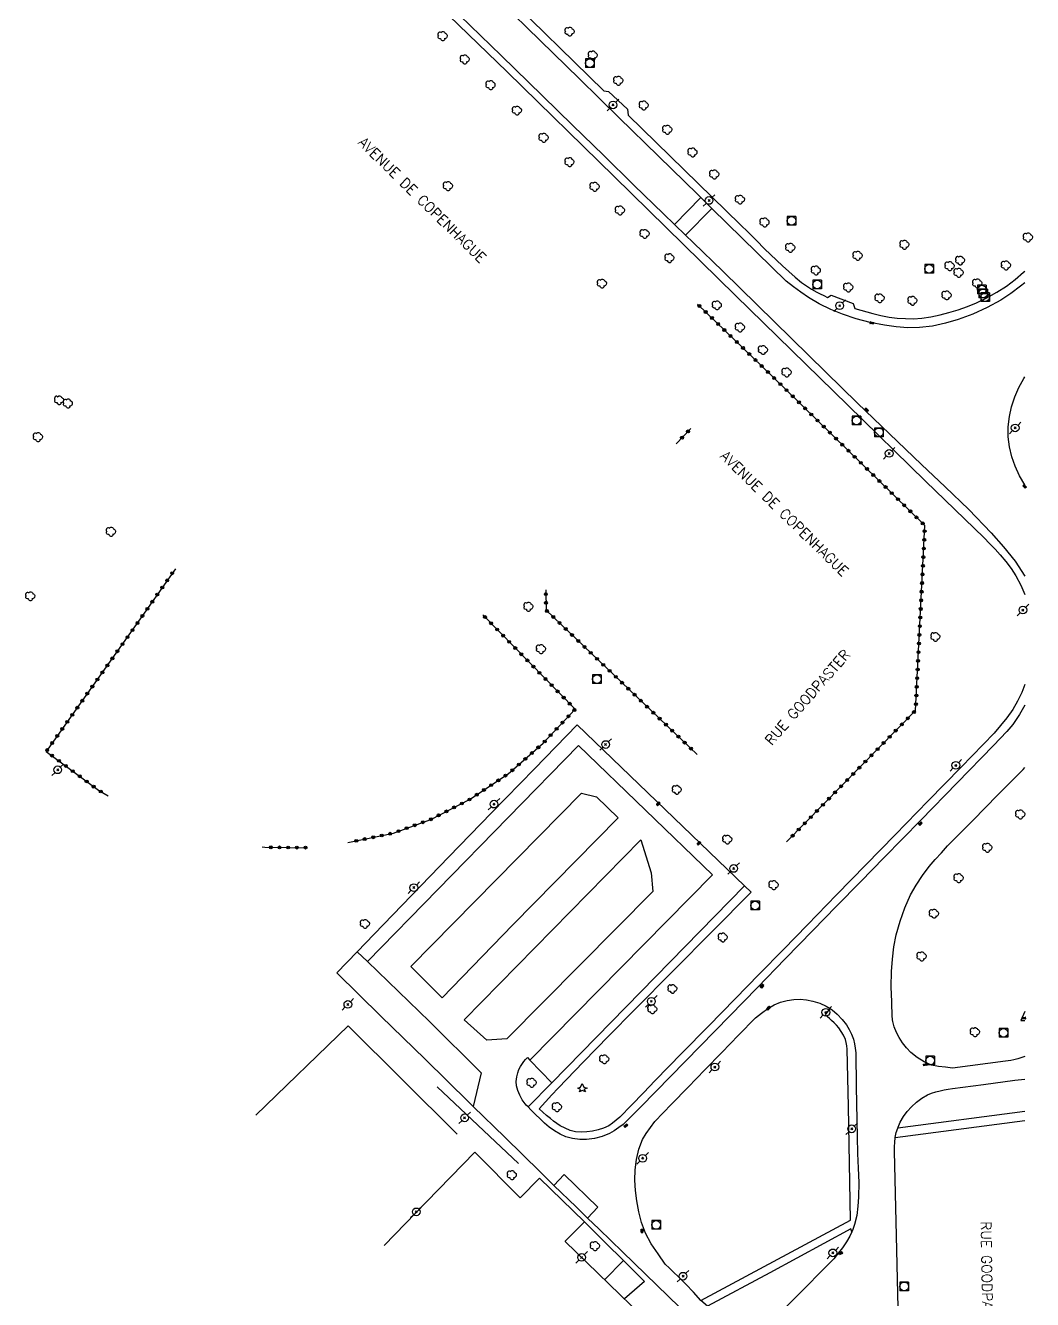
# Model space of a CAD drawing. Header units: millimetres. Extents: x 121000 to 122001, y 132000 to 133001.
# Drawn here: x 121826.9 to 122001.3, y 132339.1 to 132559.8 of the extents above; entities that cross this region are included whole.
import ezdxf
from ezdxf.enums import TextEntityAlignment as Align

# ---------------------------------------------------------------- set-up
doc = ezdxf.new("R2010")
doc.units = ezdxf.units.MM
doc.layers.get('0').update_dxf_attribs({"linetype": 'CONTINUOUS'})
for name, color, linetype in [('W0006', 2, 'CONTINUOUS'), ('W0014', 7, 'CONTINUOUS'), ('W0017', 7, 'CONTINUOUS'), ('W0020', 2, 'CONTINUOUS'), ('W0104', 1, 'CONTINUOUS'), ('W0300', 7, 'CONTINUOUS'), ('W0303', 7, 'CONTINUOUS'), ('W0323', 7, 'CONTINUOUS'), ('W0333', 7, 'CONTINUOUS'), ('W0401', 7, 'CONTINUOUS'), ('W0420', 7, 'CONTINUOUS'), ('W0473', 7, 'CONTINUOUS'), ('W0989', 7, 'CONTINUOUS')]:
    doc.layers.add(name, color=color, linetype=linetype)
doc.styles.get("Standard").update_dxf_attribs({"font": 'romans.shx', "width": 0.85})

# ---------------------------------------------------------------- blocks, each defined once
blk = doc.blocks.new('T401')
for p, q in [((-0.3, 0.3), (0, 0.3)), ((-0.3, -0.25), (-0.3, 0.3)), ((-0.3, 0.15), (0, 0.15)), ((-0.3, 0), (0, 0)), ((0, 0.3), (0, -0.25)), ((-0.3, -0.15), (0, -0.15)), ((-0.3, -0.25), (-0.3, -0.3)), ((-0.3, -0.3), (0, -0.3)), ((0, -0.3), (0, -0.25))]:
    blk.add_line(p, q)
blk = doc.blocks.new('T300')
for p, q in [((-0.8, 0.51), (-0.86, 0.34)), ((-0.86, 0.34), (-0.86, 0.17)), ((-0.86, 0.17), (-0.74, 0.06)), ((-0.69, 0.63), (-0.8, 0.51)), ((-0.8, -0.06), (-0.74, 0.06)), ((-0.74, 0.06), (-0.69, 0.11)), ((-0.57, 0.69), (-0.69, 0.63)), ((-0.46, 0.69), (-0.57, 0.69)), ((-0.29, 0.63), (-0.46, 0.69)), ((-0.29, 0.63), (-0.17, 0.74)), ((-0.23, 0.57), (-0.29, 0.63)), ((-0.17, 0.74), (-0.06, 0.8)), ((-0.06, 0.8), (0.06, 0.8)), ((0.06, 0.8), (0.23, 0.74)), ((0.23, 0.74), (0.34, 0.63)), ((0.34, 0.63), (0.4, 0.51)), ((0.46, 0.46), (0.34, 0.46)), ((0.4, 0.51), (0.4, 0.46)), ((0.57, 0.4), (0.46, 0.46)), ((0.57, 0.4), (0.69, 0.29)), ((0.69, 0.29), (0.74, 0.17)), ((0.74, 0.06), (0.69, -0.17)), ((0.74, 0.17), (0.74, 0.06)), ((-0.8, -0.17), (-0.8, -0.06)), ((-0.8, -0.23), (-0.8, -0.17)), ((-0.74, -0.34), (-0.8, -0.23)), ((-0.69, -0.4), (-0.74, -0.34)), ((-0.51, -0.46), (-0.69, -0.4)), ((-0.4, -0.46), (-0.51, -0.46)), ((-0.4, -0.46), (-0.34, -0.46)), ((-0.34, -0.46), (-0.34, -0.4)), ((-0.34, -0.51), (-0.34, -0.46)), ((-0.29, -0.63), (-0.34, -0.51)), ((-0.17, -0.74), (-0.29, -0.63)), ((-0.06, -0.8), (-0.17, -0.74)), ((0.06, -0.8), (-0.06, -0.8)), ((0.17, -0.74), (0.06, -0.8)), ((0.23, -0.69), (0.17, -0.74)), ((0.29, -0.46), (0.23, -0.46)), ((0.29, -0.63), (0.23, -0.69)), ((0.46, -0.4), (0.29, -0.46)), ((0.34, -0.51), (0.29, -0.63)), ((0.34, -0.51), (0.34, -0.46)), ((0.57, -0.34), (0.46, -0.4)), ((0.63, -0.29), (0.57, -0.34)), ((0.69, -0.17), (0.63, -0.29))]:
    blk.add_line(p, q)
blk = doc.blocks.new('T473')
for p, q in [((-0.166667, 0.166667), (0.166667, -0.166667)), ((-0.166667, -0.166667), (0.166667, 0.166667)), ((0.500001, 0.500001), (1.000002, 1.000002)), ((-1.000002, -1.000002), (-0.500001, -0.500001))]:
    blk.add_line(p, q)
blk.add_ellipse((0, 0), major_axis=(0.471405, 0.471405), ratio=1, start_param=5.4977871438, end_param=11.780972451)
blk = doc.blocks.new('T420')
for p, q in [((0.75, 0.75), (-0.75, 0.75)), ((-0.75, 0.75), (-0.75, -0.75)), ((0.75, 0.75), (0.75, -0.75)), ((0.75, -0.75), (-0.75, -0.75))]:
    blk.add_line(p, q)
blk.add_ellipse((0, 0), major_axis=(-0.53, 0.53), ratio=1, start_param=3.926991, end_param=10.210176)
blk = doc.blocks.new('T303')
for p, q in [((-0.77, 0), (-0.28, 0.21)), ((-0.28, -0.21), (-0.77, 0)), ((-0.28, 0.21), (0, 0.83)), ((0, 0.83), (0.28, 0.21)), ((0.28, 0.21), (0.83, 0)), ((0.83, 0), (0.28, -0.21)), ((-0.49, -0.63), (-0.28, -0.21)), ((0, -0.35), (-0.49, -0.63)), ((0.56, -0.63), (0, -0.35)), ((0.28, -0.21), (0.56, -0.63))]:
    blk.add_line(p, q)
blk = doc.blocks.new('t323o')
at = {"color": 0, "linetype": 'Continuous'}
for radius in [0.25, 0.15]:
    blk.add_circle((0, 0), radius, dxfattribs=at)

msp = doc.modelspace()

# ---------------------------------------------------------------- linework, layer by layer
at = {"layer": 'W0006'}
for points in [[(121884.33, 132399.32), (121886.1, 132397.63), (121922.68, 132435.06), (121945.91, 132412.61), (121914.26, 132380.53)], [(121886.1, 132397.63), (121896.88, 132387.24), (121905.8, 132378.36), (121904.43, 132372.52)], [(121918.43, 132358.84), (121920.22, 132360.71), (121926.05, 132355.05), (121924.25, 132353.18)]]:
    msp.add_lwpolyline(points, dxfattribs=at)
for points in [[(121899.08, 132391.32), (121893.65, 132396.74), (121923.2, 132426.76), (121925.79, 132426.14), (121929.56, 132422.5), (121911.28, 132403.95)], [(121910.24, 132384.2), (121906.78, 132384), (121902.87, 132387.54), (121933.48, 132418.71), (121935.26, 132412.97), (121935.54, 132409.77)]]:
    msp.add_lwpolyline(points, close=True, dxfattribs=at)
at = {"layer": 'W0014'}
for points in [[(121874.23, 132586.86), (121890.53, 132570.97), (121890.76, 132570.75), (121895.21, 132566.43), (121910.34, 132551.76), (121928.83, 132533.61), (121949.89, 132512.97), (121969.34, 132494.02), (121982.81, 132480.84), (121992.95, 132471.03)], [(121909.32, 132565.86), (121927.08, 132548.43), (121927.85, 132548.34), (121931.14, 132545.25), (121931.28, 132544.22), (121950.7, 132525.3), (121952.11, 132523.9), (121953.52, 132522.5), (121954.93, 132521.11), (121955.96, 132520.11), (121956.98, 132519.13), (121958.02, 132518.15), (121959.1, 132517.15), (121960.19, 132516.17), (121961.33, 132515.26), (121962.18, 132514.67), (121963.05, 132514.11), (121963.95, 132513.59), (121964.55, 132513.27), (121965.17, 132512.97), (121965.79, 132512.67), (121966.43, 132513.03), (121970.28, 132511.61), (121970.58, 132510.72), (121971.61, 132510.43), (121972.64, 132510.14), (121973.68, 132509.87), (121975.07, 132509.55), (121976.48, 132509.27), (121977.89, 132509.08), (121979.31, 132508.99), (121980.74, 132508.98), (121982.16, 132509.07), (121983.74, 132509.3), (121985.31, 132509.64), (121986.85, 132510.05), (121988.47, 132510.52), (121990.07, 132511.07), (121991.64, 132511.7), (121993.43, 132512.57), (121995.16, 132513.55), (121996.82, 132514.63), (121998.34, 132515.78), (121999.79, 132517.02), (122000, 132517.23)], [(121992.95, 132471.03), (121993.89, 132470.05), (121994.84, 132469.06), (121995.75, 132468.05), (121996.72, 132466.89), (121997.64, 132465.7), (121998.47, 132464.46), (121999.32, 132462.84), (122000, 132461.19)], [(122000, 132445.59), (121999.46, 132444.24), (121998.73, 132442.71), (121997.9, 132441.25), (121996.91, 132439.84), (121995.81, 132438.51), (121994.71, 132437.17), (121988.98, 132431.3), (121983.25, 132425.43), (121977.52, 132419.56), (121972.46, 132414.37), (121967.4, 132409.18), (121962.34, 132404), (121958.17, 132399.71), (121954, 132395.43), (121949.83, 132391.15), (121945.21, 132386.44), (121940.58, 132381.73), (121935.97, 132377), (121933.91, 132374.88), (121931.86, 132372.76), (121929.81, 132370.64), (121929.19, 132370.13), (121928.57, 132369.62), (121927.91, 132369.18), (121927.01, 132368.76), (121926.07, 132368.45), (121925.1, 132368.23), (121924.12, 132368.09), (121923.13, 132368.05), (121922.15, 132368.14), (121921.24, 132368.37), (121920.35, 132368.73), (121919.5, 132369.16), (121918.92, 132369.54), (121918.36, 132369.96), (121917.82, 132370.4), (121917.15, 132370.95), (121916.51, 132371.52), (121915.86, 132372.09), (121916.97, 132373.3), (121918.07, 132374.5), (121919.18, 132375.7), (121923.53, 132380.26), (121927.96, 132384.74), (121932.39, 132389.22), (121939.12, 132396.04), (121945.87, 132402.85), (121952.62, 132409.65), (121951.41, 132410.75)], [(121943.88, 132338.92), (121969.82, 132352.82), (121969.48, 132372.52), (121969.23, 132382.43), (121969.14, 132383.01), (121969.05, 132383.58), (121968.91, 132384.13), (121968.61, 132384.83), (121968.21, 132385.49), (121967.76, 132386.12), (121967.38, 132386.57), (121966.96, 132387), (121966.52, 132387.42), (121966.17, 132387.74), (121965.81, 132388.06), (121965.46, 132388.37), (121966.27, 132389.45)], [(121898.22, 132375.9), (121912.27, 132362.64)], [(121918.07, 132376.6), (121913.93, 132372.45)], [(121977.54, 132367.11), (122000, 132370.09)], [(122000, 132371.61), (121977.98, 132368.73)], [(121970.02, 132350.8), (121969.84, 132351.29), (121955.85, 132343.7), (121945.04, 132337.92)]]:
    msp.add_lwpolyline(points, dxfattribs=at)
at = {"layer": 'W0017'}
for points in [[(121958.66, 132515.46), (121953.55, 132520.47), (121948.44, 132525.47), (121945.79, 132528.07), (121943.86, 132529.96), (121943.33, 132530.48), (121936.51, 132537.16), (121929.69, 132543.84), (121922.87, 132550.51), (121916.02, 132557.2), (121909.17, 132563.88), (121902.31, 132570.56)], [(121902.13, 132561.53), (121909.3, 132554.56), (121916.46, 132547.59), (121921.72, 132542.44), (121926.98, 132537.28), (121932.24, 132532.14), (121937.38, 132527.16), (121939.3, 132525.3), (121941.19, 132523.47), (121942.53, 132522.18), (121947.67, 132517.2), (121953.62, 132511.37), (121959.56, 132505.53), (121965.52, 132499.7), (121971.04, 132494.37), (121976.57, 132489.05), (121982.09, 132483.71), (121986.2, 132479.84), (121990.3, 132475.95), (121994.16, 132471.86), (121996.28, 132469.46), (121998.32, 132466.99), (122000, 132464.38)], [(122000, 132515.2), (121999.25, 132514.63), (121997.58, 132513.36), (121995.85, 132512.2), (121993.48, 132510.9), (121991, 132509.77), (121988.46, 132508.85), (121986.26, 132508.2), (121984.02, 132507.7), (121981.75, 132507.43), (121979.73, 132507.42), (121977.69, 132507.59), (121975.68, 132507.87), (121973.21, 132508.33), (121970.77, 132508.96), (121968.39, 132509.76), (121966.37, 132510.59), (121964.4, 132511.56), (121962.5, 132512.65), (121961.19, 132513.55), (121959.93, 132514.51), (121958.66, 132515.46)], [(122000, 132480.14), (121999.98, 132480.17), (121999.08, 132481.76), (121998.34, 132483.42), (121997.77, 132485.07), (121997.35, 132486.78), (121997.12, 132488.5), (121997.13, 132490.25), (121997.34, 132492.01), (121997.72, 132493.73), (121998.25, 132495.42), (121998.96, 132497.07), (121999.82, 132498.62), (122000, 132498.89)], [(122000, 132442.04), (121999.09, 132440.42), (121997.92, 132438.69), (121996.86, 132437.44), (121995.72, 132436.24), (121994.57, 132435.05)], [(121922.47, 132438.62), (121915.05, 132431), (121907.63, 132423.37), (121900.23, 132415.74), (121893.74, 132409.05), (121887.27, 132402.36), (121884.33, 132399.32), (121880.79, 132395.67)], [(121918.07, 132376.6), (121951.41, 132410.75), (121922.47, 132438.62)], [(121994.57, 132435.05), (121988.26, 132428.59), (121981.96, 132422.13), (121975.65, 132415.66), (121971.53, 132411.44), (121967.4, 132407.21), (121963.28, 132402.98), (121958.48, 132398.06), (121953.68, 132393.14), (121948.88, 132388.22), (121943.76, 132382.96), (121938.64, 132377.7), (121933.49, 132372.47), (121932.48, 132371.44), (121931.45, 132370.42), (121930.43, 132369.39), (121929.65, 132368.84), (121928.86, 132368.29), (121928.03, 132367.82), (121926.77, 132367.31), (121925.43, 132366.96), (121924.09, 132366.79), (121922.88, 132366.79), (121921.66, 132366.93), (121920.5, 132367.23), (121919.48, 132367.68), (121918.5, 132368.28), (121917.57, 132368.94), (121916.77, 132369.62), (121916.01, 132370.37), (121915.25, 132371.11)], [(121986.63, 132417.64), (121990.98, 132422.05), (121995.34, 132426.47), (121999.69, 132430.89), (122000, 132431.21)], [(122000, 132381.16), (121999.5, 132380.97), (121998.79, 132380.75), (121998.08, 132380.57), (121997.6, 132380.48), (121997.12, 132380.42), (121996.65, 132380.35), (121987.48, 132379.17), (121986.26, 132379.29), (121985.03, 132379.41), (121983.86, 132379.68), (121982.57, 132380.23), (121981.36, 132380.97), (121980.26, 132381.85), (121979.51, 132382.64), (121978.83, 132383.52), (121978.25, 132384.45), (121977.78, 132385.34), (121977.39, 132386.28), (121977.13, 132387.24), (121977.09, 132387.5), (121977.06, 132387.76), (121977.03, 132388.02), (121976.94, 132390.64), (121976.85, 132393.26), (121976.9, 132395.87), (121977.07, 132398.01), (121977.33, 132400.14), (121977.73, 132402.24), (121978.38, 132404.61), (121979.2, 132406.94), (121980.22, 132409.17), (121981.18, 132410.87), (121982.27, 132412.5), (121983.44, 132414.08), (121984.46, 132415.29), (121985.55, 132416.47), (121986.63, 132417.64)], [(121880.79, 132395.67), (121888.44, 132388.17), (121896.09, 132380.68), (121903.74, 132373.19), (121904.43, 132372.52), (121909.91, 132367.16), (121916.08, 132361.12), (121918.43, 132358.84), (121922.26, 132355.11), (121924.25, 132353.18), (121926.27, 132351.23), (121930.28, 132347.35), (121934.29, 132343.48)], [(121953.36, 132387.88), (121954.41, 132388.68), (121955.47, 132389.48), (121956.59, 132390.14), (121957.67, 132390.56), (121958.81, 132390.88), (121959.96, 132391.05), (121961.07, 132391.08), (121962.2, 132390.97), (121963.3, 132390.75), (121964.46, 132390.38), (121965.57, 132389.88), (121966.27, 132389.45), (121966.6, 132389.25), (121967.52, 132388.48), (121968.36, 132387.6), (121969.08, 132386.63), (121969.57, 132385.84), (121969.99, 132385.01), (121970.31, 132384.14), (121970.49, 132383.38), (121970.59, 132382.6), (121970.7, 132381.81)], [(121937.67, 132345.17), (121936.46, 132346.95), (121935.26, 132348.72), (121934.26, 132350.58), (121933.61, 132352.39), (121933.12, 132354.27), (121932.77, 132356.17), (121932.54, 132357.95), (121932.43, 132359.76), (121932.48, 132361.54), (121932.72, 132363.33), (121933.12, 132365.11), (121933.76, 132366.78), (121934.4, 132367.85), (121935.16, 132368.87), (121935.92, 132369.89), (121938.8, 132372.88), (121941.67, 132375.87), (121944.55, 132378.86), (121947.49, 132381.87), (121950.42, 132384.87), (121953.36, 132387.88)], [(122000, 132388.96), (121999.3, 132387.41), (122000, 132387.42)], [(121970.7, 132381.81), (121970.8, 132375.98), (121970.91, 132370.16), (121971.03, 132364.34), (121971.14, 132361.83), (121971.25, 132359.31), (121971.19, 132356.81), (121971.07, 132355.21), (121970.88, 132353.61), (121970.51, 132352.06), (121970.13, 132351.02), (121970.02, 132350.8), (121969.66, 132350.02), (121969.12, 132349.05), (121968.43, 132348.04), (121967.66, 132347.08), (121966.89, 132346.12)], [(121915.25, 132371.11), (121914.43, 132371.94), (121913.93, 132372.45), (121913.61, 132372.76), (121912.93, 132373.67), (121912.5, 132374.44), (121912.14, 132375.26), (121911.93, 132376.1), (121911.9, 132376.85), (121911.97, 132377.62), (121912.14, 132378.36), (121912.35, 132378.91), (121912.63, 132379.43), (121912.95, 132379.93), (121913.22, 132380.29), (121913.52, 132380.64), (121913.82, 132380.98)], [(121913.82, 132380.98), (121914.26, 132380.53), (121918.07, 132376.6)], [(121987.45, 132375.63), (121992.86, 132376.33), (121998.26, 132377.04), (122000, 132377.26)], [(121977.44, 132364.76), (121977.45, 132365.53), (121977.46, 132366.31), (121977.53, 132367.07), (121977.54, 132367.11), (121977.74, 132368), (121977.98, 132368.73), (121978.04, 132368.91), (121978.43, 132369.79), (121978.98, 132370.74), (121979.63, 132371.65), (121980.36, 132372.47), (121981.21, 132373.25), (121982.15, 132373.93), (121983.15, 132374.5), (121983.86, 132374.79), (121984.6, 132375.02), (121985.35, 132375.22), (121986.04, 132375.38), (121986.75, 132375.5), (121987.45, 132375.63)], [(121977.77, 132350.08), (121977.44, 132364.76)], [(121978.19, 132332.61), (121977.77, 132350.08)], [(121966.89, 132346.12), (121952.69, 132331.77), (121951.66, 132331.7), (121945.04, 132337.92), (121943.88, 132338.92), (121942.59, 132340.31), (121941.3, 132341.71), (121939.97, 132343.06), (121939.21, 132343.77), (121938.44, 132344.47), (121937.67, 132345.17)], [(121934.29, 132343.48), (121946, 132332.1)]]:
    msp.add_lwpolyline(points, dxfattribs=at)
at = {"layer": 'W0020'}
for points in [[(121939.3, 132525.3), (121943.86, 132529.96)], [(121945.79, 132528.07), (121941.19, 132523.47)]]:
    msp.add_lwpolyline(points, dxfattribs=at)
at = {"layer": 'W0104'}
msp.add_lwpolyline([(121889.02, 132348.42), (121896.37, 132356), (121904.69, 132364.57), (121912.58, 132356.65), (121915.91, 132360.08), (121923.71, 132352.5), (121920.36, 132349.16), (121920.35, 132349.14), (121941.22, 132328.88), (121944.51, 132325.58)], dxfattribs=at)
at = {"layer": 'W0303'}
msp.add_lwpolyline([(121901.65, 132367.72), (121882.75, 132386.48), (121866.77, 132371.02)], dxfattribs=at)
at = {"layer": 'W0323'}
for points in [[(121958.73, 132418.34), (121981.08, 132441.13), (121982.7, 132473.14), (121956.06, 132499.19), (121943.32, 132511.48)], [(121942.12, 132489.93), (121939.57, 132487.3)], [(121852.83, 132465.65), (121845.78, 132455.57), (121830.47, 132434.02), (121839.51, 132427.29), (121841.21, 132426.33)], [(121917.02, 132461.99), (121917.06, 132458.49), (121943.24, 132433.47)], [(121882.71, 132418.21), (121890.65, 132419.88), (121897.07, 132422.23), (121903.79, 132425.68), (121910.52, 132430.14), (121916.55, 132435.46), (121922.08, 132441.32), (121906.37, 132457.4), (121906.09, 132457.68)], [(121867.89, 132417.49), (121868.35, 132417.41), (121875.74, 132417.34)]]:
    msp.add_lwpolyline(points, dxfattribs=at)
at = {"layer": 'W0333'}
for points in [[(121923.71, 132352.5), (121934.1, 132342.18), (121930.62, 132339.17)], [(121927.21, 132342.48), (121930.46, 132345.8)]]:
    msp.add_lwpolyline(points, dxfattribs=at)

# ---------------------------------------------------------------- block references
at = {"layer": 'W0300', "rotation": 359.9999899820874}
for p in [(121899.16, 132557.93), (121921.19, 132558.7), (121903.01, 132553.89), (121925.19, 132554.59), (121929.6, 132550.2), (121907.47, 132549.44), (121934.02, 132545.92), (121912.06, 132545.02), (121938.1, 132541.7), (121916.66, 132540.32), (121942.46, 132537.78), (121921.15, 132536.1), (121946.25, 132533.95), (121900.08, 132531.95), (121925.49, 132531.83), (121950.69, 132529.6), (121929.91, 132527.72), (121954.94, 132525.63), (121934.16, 132523.66), (121979.18, 132521.77), (122000.59, 132523.06), (121938.47, 132519.46), (121959.42, 132521.26), (121971.08, 132519.87), (121963.83, 132517.33), (121987.01, 132518.08), (121988.83, 132519.04), (121996.79, 132518.18), (121926.79, 132515.05), (121988.58, 132516.94), (121991.81, 132515.08), (121969.44, 132514.4), (121986.49, 132513.02), (121946.68, 132511.29), (121974.89, 132512.51), (121980.57, 132512.09), (121950.68, 132507.44), (121954.69, 132503.55), (121958.77, 132499.64), (121832.73, 132494.84), (121834.24, 132494.29), (121829.08, 132488.46), (121827.73, 132460.88), (121914.04, 132459.07), (121984.55, 132453.84), (121916.23, 132451.72), (121939.74, 132427.34), (121999.26, 132423.09), (121948.51, 132418.73), (121993.54, 132417.3), (121988.57, 132412.04), (121956.52, 132410.86), (121984.28, 132405.9), (121885.72, 132404.12), (121947.71, 132401.79), (121982.15, 132398.47), (121938.99, 132392.86), (121935.52, 132389.33), (121927.18, 132380.67), (121914.61, 132376.6), (121918.99, 132372.39), (121911.16, 132360.59)]:
    msp.add_blockref('T300', p, dxfattribs=at)
at = {"layer": 'W0300'}
for p in [(121841.71, 132472.07), (121991.41, 132385.36), (121925.57, 132348.31)]:
    msp.add_blockref('T300', p, dxfattribs=at)
at = {"layer": 'W0303', "rotation": 359.9999899820874}
msp.add_blockref('T303', (121923.33, 132375.65), dxfattribs=at)
at = {"layer": 'W0323'}
for p, rotation in [((121943.63, 132511.18), 136.0409612729046), ((121944.71, 132510.14), 136.0409612729046), ((121945.79, 132509.1), 136.0409612729046), ((121946.87, 132508.06), 136.0409612729046), ((121947.94, 132507.02), 136.0409612729046), ((121949.02, 132505.98), 136.0409612729046), ((121950.1, 132504.94), 136.0409612729046), ((121951.18, 132503.9), 136.0409612729046), ((121952.26, 132502.85), 136.0409612729046), ((121953.34, 132501.81), 136.0409612729046), ((121954.42, 132500.77), 136.0409612729046), ((121955.5, 132499.73), 136.0409612729046), ((121956.58, 132498.69), 135.632824483982), ((121957.65, 132497.64), 135.632824483982), ((121958.72, 132496.59), 135.632824483982), ((121959.8, 132495.54), 135.632824483982), ((121960.87, 132494.49), 135.632824483982), ((121961.94, 132493.44), 135.632824483982), ((121963.01, 132492.39), 135.632824483982), ((121964.09, 132491.34), 135.632824483982), ((121941.65, 132489.45), 225.9145180474258), ((121965.16, 132490.29), 135.632824483982), ((121966.23, 132489.25), 135.632824483982), ((121940.61, 132488.37), 225.9145180474258), ((121967.3, 132488.2), 135.632824483982), ((121968.37, 132487.15), 135.632824483982), ((121969.45, 132486.1), 135.632824483982), ((121970.52, 132485.05), 135.632824483982), ((121971.59, 132484), 135.632824483982), ((121972.66, 132482.95), 135.632824483982), ((121973.74, 132481.9), 135.632824483982), ((121974.81, 132480.85), 135.632824483982), ((121975.88, 132479.81), 135.632824483982), ((121976.95, 132478.76), 135.632824483982), ((121978.03, 132477.71), 135.632824483982), ((121979.1, 132476.66), 135.632824483982), ((121980.17, 132475.61), 135.632824483982), ((121981.24, 132474.56), 135.632824483982), ((121982.31, 132473.51), 135.632824483982), ((121982.65, 132472.18), 87.09527541516196), ((121982.5, 132469.18), 87.09527541516196), ((121982.58, 132470.68), 87.09527541516196), ((121982.42, 132467.68), 87.09527541516196), ((121852.28, 132464.87), 235.0678426602114), ((121982.27, 132464.69), 87.09527541516196), ((121982.35, 132466.18), 87.09527541516196), ((121850.56, 132462.41), 235.0678426602114), ((121851.42, 132463.64), 235.0678426602114), ((121982.2, 132463.19), 87.09527541516196), ((121849.7, 132461.18), 235.0678426602114), ((121917.02, 132461.28), 270.6682049049757), ((121982.12, 132461.69), 87.09527541516196), ((121847.99, 132458.72), 235.0678426602114), ((121848.84, 132459.95), 235.0678426602114), ((121917.04, 132459.78), 270.6682049049757), ((121917.21, 132458.34), 316.296640397978), ((121981.97, 132458.69), 87.09527541516196), ((121982.04, 132460.19), 87.09527541516196), ((121846.27, 132456.26), 235.0678426602114), ((121847.13, 132457.49), 235.0678426602114), ((121906.48, 132457.29), 134.3388064008097), ((121907.53, 132456.21), 134.3388064008097), ((121918.3, 132457.31), 316.296640397978), ((121919.38, 132456.27), 316.296640397978), ((121981.89, 132457.2), 87.09527541516196), ((121844.54, 132453.81), 234.5961358506673), ((121845.4, 132455.03), 234.5961358506673), ((121908.58, 132455.14), 134.3388064008097), ((121909.62, 132454.07), 134.3388064008097), ((121920.47, 132455.23), 316.296640397978), ((121921.55, 132454.2), 316.296640397978), ((121981.74, 132454.2), 87.09527541516196), ((121981.82, 132455.7), 87.09527541516196), ((121842.8, 132451.36), 234.5961358506673), ((121843.67, 132452.59), 234.5961358506673), ((121910.67, 132453), 134.3388064008097), ((121911.72, 132451.92), 134.3388064008097), ((121922.63, 132453.16), 316.296640397978), ((121923.72, 132452.12), 316.296640397978), ((121981.66, 132452.7), 87.09527541516196), ((121841.93, 132450.14), 234.5961358506673), ((121912.77, 132450.85), 134.3388064008097), ((121913.82, 132449.78), 134.3388064008097), ((121924.8, 132451.09), 316.296640397978), ((121925.89, 132450.05), 316.296640397978), ((121981.51, 132449.7), 87.09527541516196), ((121981.59, 132451.2), 87.09527541516196), ((121840.19, 132447.7), 234.5961358506673), ((121841.06, 132448.92), 234.5961358506673), ((121914.87, 132448.71), 134.3388064008097), ((121915.91, 132447.63), 134.3388064008097), ((121926.97, 132449.01), 316.296640397978), ((121928.06, 132447.98), 316.296640397978), ((121929.14, 132446.94), 316.296640397978), ((121981.44, 132448.21), 87.09527541516196), ((121838.45, 132445.25), 234.5961358506673), ((121839.32, 132446.47), 234.5961358506673), ((121916.96, 132446.56), 134.3388064008097), ((121918.01, 132445.49), 134.3388064008097), ((121930.23, 132445.91), 316.296640397978), ((121931.31, 132444.87), 316.296640397978), ((121981.28, 132445.21), 87.09527541516196), ((121981.36, 132446.71), 87.09527541516196), ((121836.71, 132442.8), 234.5961358506673), ((121837.58, 132444.03), 234.5961358506673), ((121919.06, 132444.41), 134.3388064008097), ((121920.11, 132443.34), 134.3388064008097), ((121932.39, 132443.83), 316.296640397978), ((121933.48, 132442.8), 316.296640397978), ((121981.21, 132443.71), 87.09527541516196), ((121834.98, 132440.36), 234.5961358506673), ((121835.85, 132441.58), 234.5961358506673), ((121921.16, 132442.27), 134.3388064008097), ((121921.97, 132441.19), 46.63829911799522), ((121934.56, 132441.76), 316.296640397978), ((121935.65, 132440.72), 316.296640397978), ((121980.79, 132440.83), 45.56492866639299), ((121981.13, 132442.21), 87.09527541516196), ((121834.11, 132439.14), 234.5961358506673), ((121919.91, 132439.01), 46.63829911799522), ((121920.94, 132440.1), 46.63829911799522), ((121936.73, 132439.69), 316.296640397978), ((121937.82, 132438.65), 316.296640397978), ((121978.69, 132438.69), 45.56492866639299), ((121979.74, 132439.76), 45.56492866639299), ((121832.37, 132436.69), 234.5961358506673), ((121833.24, 132437.91), 234.5961358506673), ((121917.85, 132436.83), 46.63829911799522), ((121918.88, 132437.92), 46.63829911799522), ((121938.9, 132437.61), 316.296640397978), ((121939.98, 132436.58), 316.296640397978), ((121976.59, 132436.55), 45.56492866639299), ((121977.64, 132437.62), 45.56492866639299), ((121830.63, 132434.25), 234.5961358506673), ((121831.5, 132435.47), 234.5961358506673), ((121914.59, 132433.73), 41.40449001581246), ((121915.72, 132434.72), 41.40449001581246), ((121916.82, 132435.74), 46.63829911799522), ((121941.07, 132435.54), 316.296640397978), ((121942.15, 132434.51), 316.296640397978), ((121974.49, 132434.41), 45.56492866639299), ((121975.54, 132435.48), 45.56492866639299), ((121831.45, 132433.29), 323.316192990013), ((121832.66, 132432.39), 323.316192990013), ((121833.86, 132431.5), 323.316192990013), ((121912.34, 132431.75), 41.40449001581246), ((121913.47, 132432.74), 41.40449001581246), ((121972.38, 132432.27), 45.56492866639299), ((121973.44, 132433.34), 45.56492866639299), ((121835.06, 132430.6), 323.316192990013), ((121836.27, 132429.71), 323.316192990013), ((121910.04, 132429.82), 33.57389299986922), ((121911.22, 132430.75), 41.40449001581246), ((121970.28, 132430.12), 45.56492866639299), ((121971.33, 132431.19), 45.56492866639299), ((121837.47, 132428.81), 323.316192990013), ((121838.67, 132427.91), 323.316192990013), ((121839.91, 132427.07), 330.4896262413261), ((121906.29, 132427.34), 33.57389299986922), ((121907.54, 132428.17), 33.57389299986922), ((121908.79, 132428.99), 33.57389299986922), ((121968.18, 132427.98), 45.56492866639299), ((121969.23, 132429.05), 45.56492866639299), ((121902.46, 132424.99), 27.09413941154667), ((121903.79, 132425.68), 33.57389299986922), ((121905.04, 132426.51), 33.57389299986922), ((121966.08, 132425.84), 45.56492866639299), ((121967.13, 132426.91), 45.56492866639299), ((121898.45, 132422.94), 27.09413941154667), ((121899.79, 132423.63), 27.09413941154667), ((121901.12, 132424.31), 27.09413941154667), ((121962.93, 132422.63), 45.56492866639299), ((121963.98, 132423.7), 45.56492866639299), ((121965.03, 132424.77), 45.56492866639299), ((121892.9, 132420.71), 20.12267050233689), ((121894.3, 132421.22), 20.12267050233689), ((121895.71, 132421.74), 20.12267050233689), ((121897.12, 132422.26), 27.09413941154667), ((121960.83, 132420.48), 45.56492866639299), ((121961.88, 132421.56), 45.56492866639299), ((121884.18, 132418.52), 11.87008826113133), ((121885.65, 132418.83), 11.87008826113133), ((121887.12, 132419.14), 11.87008826113133), ((121888.59, 132419.45), 11.87008826113133), ((121890.05, 132419.76), 11.87008826113133), ((121891.49, 132420.19), 20.12267050233689), ((121959.78, 132419.41), 45.56492866639299), ((121869.38, 132417.4), 359.480271874273), ((121870.88, 132417.39), 359.480271874273), ((121872.38, 132417.37), 359.480271874273), ((121873.88, 132417.36), 359.480271874273), ((121875.38, 132417.35), 359.480271874273)]:
    msp.add_blockref('t323o', p, dxfattribs=dict(at, rotation=rotation))
at = {"layer": 'W0401'}
for p, rotation in [((121973.46, 132508.08), 257.0323779222541), ((121972.51, 132493.09), 225.646955176561), ((121999.87, 132479.81), 225.9396834240094), ((121936.6, 132424.83), 315.2452366899103), ((121981.82, 132421.6), 135.6963690907278), ((121943.64, 132418.01), 315.2452366899103), ((121954.35, 132393.44), 135.7183622998553), ((121955.49, 132389.62), 135.7183622998553), ((121999.82, 132387.95), 97.47137932529155), ((121982.75, 132379.9), 97.47137932529155), ((121930.79, 132369.31), 129.3044321786198), ((121968.04, 132347.19), 118.4687741925014)]:
    msp.add_blockref('T401', p, dxfattribs=dict(at, rotation=rotation))
msp.add_blockref('T401', (121933.84, 132350.97), dxfattribs=at)
at = {"layer": 'W0420'}
for p in [(121924.62, 132553.24), (121983.41, 132517.61), (121925.88, 132446.54), (121953.3, 132407.31)]:
    msp.add_blockref('T420', p, dxfattribs=at)
at = {"layer": 'W0420', "rotation": 359.9999899820874}
for p in [(121959.6, 132525.93), (121964.05, 132514.92), (121992.53, 132514.01), (121992.79, 132513.37), (121993.11, 132512.7), (121970.83, 132491.36), (121974.73, 132489.29), (121996.29, 132385.25), (121983.62, 132380.45), (121936.14, 132351.98), (121979.12, 132341.34)]:
    msp.add_blockref('T420', p, dxfattribs=at)
at = {"layer": 'W0473', "rotation": 359.9999899820874}
for p in [(121928.66, 132546.01), (121945.3, 132529.46), (121967.92, 132511.23), (121998.33, 132490.06), (121976.5, 132485.64), (121999.67, 132458.51), (121927.37, 132435.21), (121832.46, 132430.83), (121988.05, 132431.61), (121908.04, 132424.88), (121949.56, 132413.74), (121894.15, 132410.42), (121882.72, 132390.19), (121935.29, 132390.72), (121965.53, 132388.82), (121946.3, 132379.34), (121902.94, 132370.54), (121970.01, 132368.63), (121933.8, 132363.53), (121966.74, 132347.14), (121940.79, 132343.1)]:
    msp.add_blockref('T473', p, dxfattribs=at)
at = {"layer": 'W0473'}
for p in [(121894.57, 132354.25), (121923.21, 132346.36)]:
    msp.add_blockref('T473', p, dxfattribs=at)

# ---------------------------------------------------------------- texts
at = {"layer": 'W0989'}
for s, rotation, p in [('AVENUE DE COPENHAGUE', 315.5175, (121895.63, 132529.56)), ('AVENUE DE COPENHAGUE', 315.6328, (121958.39, 132475.24)), ('RUE GOODPASTER', 48.8346, (121962.36, 132443.41)), ('RUE GOODPASTER', 271, (121993.45, 132342.16))]:
    msp.add_text(s, height=1.75, rotation=rotation, dxfattribs=at).set_placement(p, align=Align.MIDDLE)

doc.saveas('drawing.dxf')
